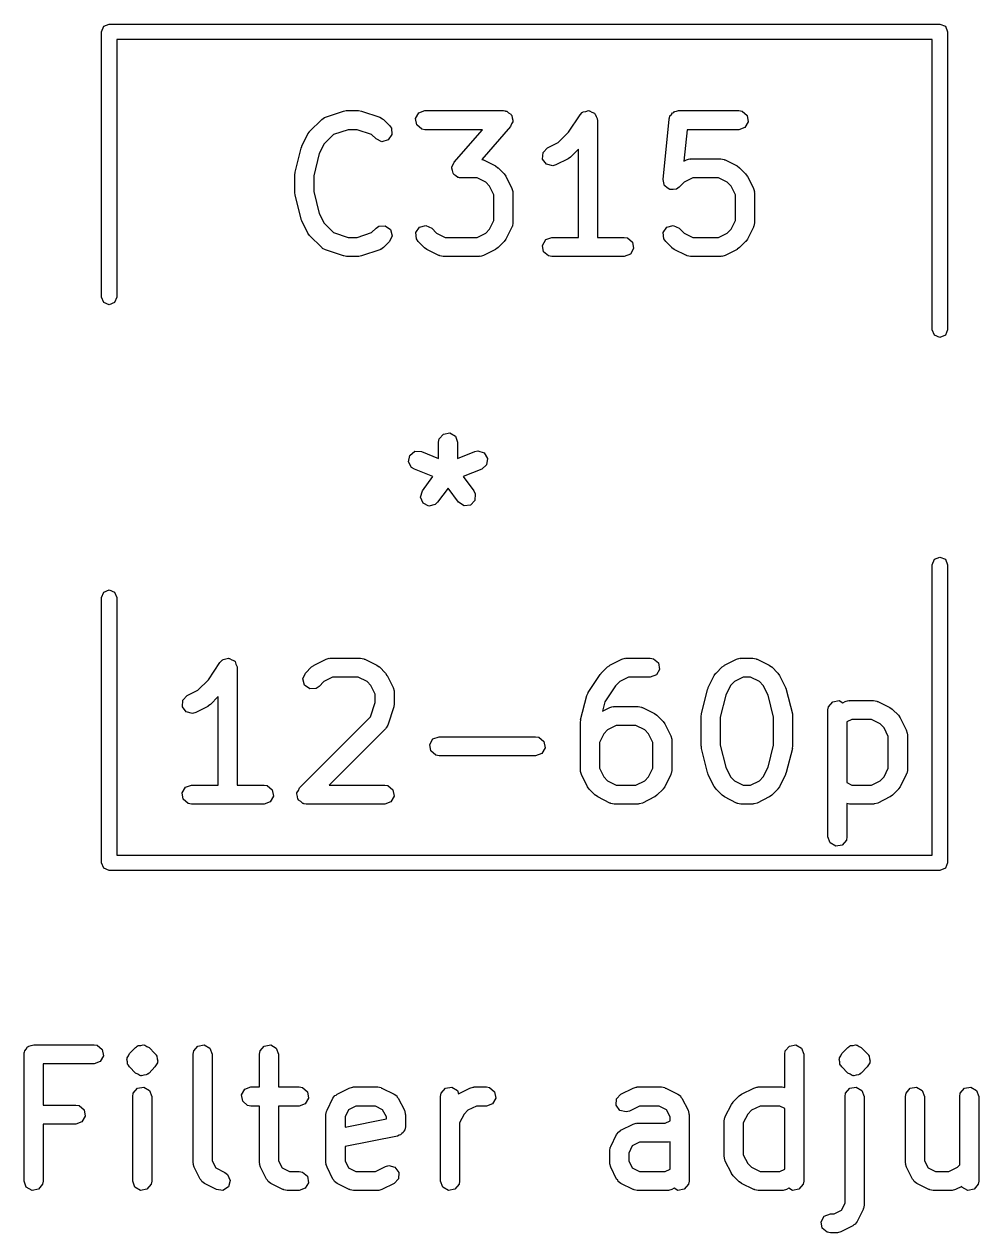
# Model space of a CAD drawing. Extents: x 96 to 185.9, y -128.5 to -80.8.
# Drawn here: x 145.51 to 153.04, y -128.52 to -118.99 of the extents above; entities that cross this region are included whole.
import ezdxf

# ---------------------------------------------------------------- set-up
doc = ezdxf.new("R2010")
doc.units = 0
doc.layers.add('BLACK', color=7, linetype='CONTINUOUS')

msp = doc.modelspace()

# ---------------------------------------------------------------- linework, layer by layer
at = {"layer": 'BLACK', "linetype": 'CONTINUOUS'}
for p, q in [((146.117, -119.05), (146.135, -119.007)), ((146.135, -119.007), (146.177, -118.99)), ((146.177, -118.99), (152.73, -118.99)), ((152.73, -118.99), (152.773, -119.007)), ((152.773, -119.007), (152.79, -119.05)), ((146.117, -121.143), (146.117, -119.05)), ((152.67, -119.11), (146.237, -119.11)), ((146.237, -119.11), (146.237, -121.143)), ((152.67, -121.4), (152.67, -119.11)), ((152.79, -119.05), (152.79, -121.4)), ((147.882, -119.723), (148.025, -119.676)), ((148.025, -119.676), (148.047, -119.672)), ((148.047, -119.672), (148.049, -119.672)), ((148.049, -119.672), (148.144, -119.672)), ((148.144, -119.672), (148.166, -119.676)), ((148.166, -119.676), (148.168, -119.676)), ((148.168, -119.676), (148.311, -119.723)), ((148.594, -119.734), (148.62, -119.689)), ((148.62, -119.689), (148.668, -119.672)), ((148.668, -119.672), (149.287, -119.672)), ((149.287, -119.672), (149.298, -119.674)), ((149.298, -119.674), (149.301, -119.673)), ((149.301, -119.673), (149.304, -119.675)), ((149.304, -119.675), (149.313, -119.676)), ((149.313, -119.676), (149.328, -119.689)), ((149.328, -119.689), (149.345, -119.7)), ((149.345, -119.7), (149.347, -119.705)), ((149.347, -119.705), (149.352, -119.709)), ((149.352, -119.709), (149.355, -119.729)), ((149.8, -119.842), (149.891, -119.705)), ((149.891, -119.705), (149.909, -119.686)), ((149.909, -119.686), (149.913, -119.685)), ((149.913, -119.685), (149.916, -119.682)), ((149.916, -119.682), (149.938, -119.678)), ((149.938, -119.678), (149.958, -119.672)), ((149.958, -119.672), (149.962, -119.674)), ((149.962, -119.674), (149.967, -119.673)), ((149.967, -119.673), (149.985, -119.684)), ((149.985, -119.684), (150.005, -119.693)), ((150.005, -119.693), (150.007, -119.696)), ((150.007, -119.696), (150.011, -119.699)), ((150.011, -119.699), (150.018, -119.719)), ((150.6, -119.714), (150.612, -119.703)), ((150.612, -119.703), (150.62, -119.689)), ((150.62, -119.689), (150.63, -119.686)), ((150.63, -119.686), (150.637, -119.678)), ((150.637, -119.678), (150.653, -119.677)), ((150.653, -119.677), (150.668, -119.672)), ((150.668, -119.672), (151.144, -119.672)), ((151.144, -119.672), (151.17, -119.676)), ((151.17, -119.676), (151.209, -119.709)), ((151.209, -119.709), (151.218, -119.76)), ((147.758, -119.837), (147.853, -119.741)), ((147.853, -119.741), (147.874, -119.726)), ((147.874, -119.726), (147.879, -119.726)), ((147.879, -119.726), (147.882, -119.723)), ((148.311, -119.723), (148.334, -119.736)), ((148.334, -119.736), (148.336, -119.739)), ((148.336, -119.739), (148.34, -119.741)), ((148.34, -119.741), (148.388, -119.789)), ((148.388, -119.789), (148.403, -119.81)), ((148.603, -119.784), (148.594, -119.734)), ((148.642, -119.817), (148.603, -119.784)), ((149.343, -119.796), (149.116, -120.056)), ((149.351, -119.777), (149.343, -119.796)), ((149.361, -119.76), (149.351, -119.777)), ((149.355, -119.729), (149.362, -119.748)), ((149.362, -119.748), (149.36, -119.754)), ((149.36, -119.754), (149.361, -119.76)), ((150.018, -119.719), (150.028, -119.739)), ((150.028, -119.739), (150.027, -119.743)), ((150.027, -119.743), (150.029, -119.747)), ((150.029, -119.747), (150.029, -120.672)), ((150.546, -120.216), (150.593, -119.739)), ((150.593, -119.739), (150.594, -119.735)), ((150.594, -119.734), (150.596, -119.731)), ((150.594, -119.735), (150.594, -119.734)), ((150.596, -119.731), (150.6, -119.714)), ((151.192, -119.804), (151.144, -119.822)), ((151.218, -119.76), (151.192, -119.804)), ((147.696, -119.951), (147.744, -119.856)), ((147.744, -119.856), (147.757, -119.838)), ((147.757, -119.838), (147.758, -119.837)), ((147.946, -119.86), (147.872, -119.934)), ((148.061, -119.822), (147.946, -119.86)), ((148.132, -119.822), (148.061, -119.822)), ((148.246, -119.86), (148.132, -119.822)), ((148.282, -119.895), (148.246, -119.86)), ((148.328, -119.917), (148.282, -119.895)), ((148.407, -119.861), (148.378, -119.903)), ((148.403, -119.81), (148.407, -119.861)), ((148.668, -119.822), (148.642, -119.817)), ((149.122, -119.822), (148.668, -119.822)), ((148.897, -120.078), (149.122, -119.822)), ((149.719, -119.923), (149.8, -119.842)), ((150.736, -119.822), (150.711, -120.07)), ((151.144, -119.822), (150.736, -119.822)), ((147.643, -120.157), (147.69, -119.967)), ((147.69, -119.967), (147.696, -119.955)), ((147.696, -119.955), (147.696, -119.951)), ((147.872, -119.934), (147.834, -120.011)), ((148.378, -119.903), (148.328, -119.917)), ((149.599, -120.003), (149.634, -119.965)), ((149.634, -119.965), (149.719, -119.923)), ((149.879, -119.975), (149.816, -120.038)), ((149.879, -120.672), (149.879, -119.975)), ((147.834, -120.011), (147.791, -120.185)), ((148.89, -120.097), (148.897, -120.078)), ((149.116, -120.056), (149.122, -120.057)), ((149.122, -120.057), (149.126, -120.06)), ((149.126, -120.06), (149.13, -120.061)), ((149.13, -120.061), (149.225, -120.108)), ((149.596, -120.054), (149.599, -120.003)), ((149.627, -120.095), (149.596, -120.054)), ((149.797, -120.052), (149.701, -120.1)), ((149.798, -120.051), (149.797, -120.052)), ((149.816, -120.038), (149.798, -120.051)), ((150.711, -120.07), (150.73, -120.061)), ((150.73, -120.061), (150.755, -120.053)), ((150.755, -120.053), (150.759, -120.054)), ((150.759, -120.054), (150.763, -120.053)), ((150.763, -120.053), (151.001, -120.053)), ((151.001, -120.053), (151.027, -120.057)), ((151.027, -120.057), (151.03, -120.06)), ((151.03, -120.06), (151.035, -120.061)), ((151.035, -120.061), (151.13, -120.108)), ((147.641, -120.175), (147.643, -120.161)), ((147.641, -120.318), (147.641, -120.175)), ((147.643, -120.161), (147.643, -120.157)), ((147.791, -120.185), (147.791, -120.309)), ((148.879, -120.126), (148.881, -120.121)), ((148.885, -120.145), (148.879, -120.126)), ((148.88, -120.115), (148.89, -120.097)), ((148.881, -120.121), (148.88, -120.115)), ((148.889, -120.165), (148.885, -120.145)), ((148.893, -120.169), (148.889, -120.165)), ((148.895, -120.175), (148.893, -120.169)), ((148.912, -120.185), (148.895, -120.175)), ((148.928, -120.198), (148.912, -120.185)), ((149.225, -120.108), (149.243, -120.122)), ((149.243, -120.122), (149.245, -120.122)), ((149.245, -120.122), (149.292, -120.17)), ((149.292, -120.17), (149.305, -120.188)), ((149.676, -120.107), (149.627, -120.095)), ((149.701, -120.1), (149.676, -120.107)), ((151.13, -120.108), (151.148, -120.122)), ((151.148, -120.122), (151.149, -120.122)), ((151.149, -120.122), (151.197, -120.17)), ((151.197, -120.17), (151.21, -120.188)), ((148.936, -120.2), (148.928, -120.198)), ((148.939, -120.201), (148.936, -120.2)), ((148.942, -120.201), (148.939, -120.201)), ((148.954, -120.203), (148.942, -120.201)), ((149.079, -120.203), (148.954, -120.203)), ((149.147, -120.237), (149.079, -120.203)), ((149.178, -120.267), (149.147, -120.237)), ((149.212, -120.336), (149.178, -120.267)), ((149.305, -120.188), (149.306, -120.189)), ((149.306, -120.189), (149.354, -120.285)), ((150.552, -120.241), (150.546, -120.216)), ((150.546, -120.216), (150.546, -120.216)), ((150.546, -120.216), (150.546, -120.216)), ((150.558, -120.265), (150.552, -120.241)), ((150.559, -120.266), (150.558, -120.265)), ((150.579, -120.28), (150.559, -120.266)), ((150.559, -120.266), (150.559, -120.266)), ((150.6, -120.295), (150.579, -120.28)), ((150.673, -120.276), (150.652, -120.291)), ((150.712, -120.237), (150.673, -120.276)), ((150.781, -120.203), (150.712, -120.237)), ((150.984, -120.203), (150.781, -120.203)), ((151.052, -120.237), (150.984, -120.203)), ((151.082, -120.267), (151.052, -120.237)), ((151.117, -120.336), (151.082, -120.267)), ((151.21, -120.188), (151.211, -120.189)), ((151.211, -120.189), (151.259, -120.285)), ((147.642, -120.321), (147.641, -120.318)), ((147.643, -120.336), (147.642, -120.321)), ((147.69, -120.527), (147.643, -120.336)), ((147.791, -120.309), (147.834, -120.483)), ((149.212, -120.539), (149.212, -120.336)), ((149.354, -120.285), (149.361, -120.31)), ((149.361, -120.31), (149.36, -120.314)), ((149.36, -120.314), (149.362, -120.318)), ((149.362, -120.318), (149.362, -120.556)), ((150.601, -120.295), (150.6, -120.295)), ((150.6, -120.295), (150.6, -120.295)), ((150.626, -120.293), (150.601, -120.295)), ((150.651, -120.291), (150.626, -120.293)), ((150.652, -120.291), (150.651, -120.291)), ((150.651, -120.291), (150.651, -120.291)), ((151.117, -120.539), (151.117, -120.336)), ((151.259, -120.285), (151.266, -120.31)), ((151.266, -120.31), (151.265, -120.314)), ((151.265, -120.314), (151.267, -120.318)), ((151.267, -120.318), (151.267, -120.556)), ((147.692, -120.53), (147.69, -120.527)), ((147.696, -120.542), (147.692, -120.53)), ((147.744, -120.637), (147.696, -120.542)), ((147.834, -120.483), (147.872, -120.559)), ((147.872, -120.559), (147.946, -120.634)), ((149.178, -120.607), (149.212, -120.539)), ((149.362, -120.556), (149.357, -120.582)), ((151.082, -120.607), (151.117, -120.539)), ((151.267, -120.556), (151.262, -120.582)), ((147.745, -120.639), (147.744, -120.637)), ((147.758, -120.657), (147.745, -120.639)), ((147.853, -120.752), (147.758, -120.657)), ((147.946, -120.634), (148.061, -120.672)), ((148.132, -120.672), (148.246, -120.634)), ((148.246, -120.634), (148.282, -120.599)), ((148.282, -120.599), (148.303, -120.584)), ((148.303, -120.584), (148.354, -120.579)), ((148.354, -120.579), (148.396, -120.609)), ((148.409, -120.658), (148.388, -120.705)), ((148.396, -120.609), (148.409, -120.658)), ((148.595, -120.632), (148.625, -120.59)), ((148.6, -120.683), (148.595, -120.632)), ((148.625, -120.59), (148.674, -120.577)), ((148.674, -120.577), (148.721, -120.599)), ((148.721, -120.599), (148.76, -120.638)), ((148.76, -120.638), (148.828, -120.672)), ((149.079, -120.672), (149.147, -120.638)), ((149.147, -120.638), (149.178, -120.607)), ((149.354, -120.59), (149.306, -120.685)), ((149.355, -120.585), (149.354, -120.59)), ((149.357, -120.582), (149.355, -120.585)), ((150.548, -120.632), (150.577, -120.59)), ((150.552, -120.683), (150.548, -120.632)), ((150.577, -120.59), (150.627, -120.577)), ((150.627, -120.577), (150.673, -120.599)), ((150.673, -120.599), (150.712, -120.638)), ((150.712, -120.638), (150.781, -120.672)), ((150.984, -120.672), (151.052, -120.638)), ((151.052, -120.638), (151.082, -120.607)), ((151.259, -120.59), (151.211, -120.685)), ((151.262, -120.582), (151.259, -120.585)), ((151.259, -120.585), (151.259, -120.59)), ((147.857, -120.754), (147.853, -120.752)), ((147.859, -120.758), (147.857, -120.754)), ((148.061, -120.672), (148.132, -120.672)), ((148.34, -120.752), (148.319, -120.767)), ((148.388, -120.705), (148.34, -120.752)), ((148.615, -120.705), (148.6, -120.683)), ((148.662, -120.752), (148.615, -120.705)), ((148.664, -120.753), (148.662, -120.752)), ((148.682, -120.766), (148.664, -120.753)), ((148.828, -120.672), (149.079, -120.672)), ((149.245, -120.752), (149.226, -120.765)), ((149.292, -120.705), (149.245, -120.752)), ((149.293, -120.703), (149.292, -120.705)), ((149.306, -120.685), (149.293, -120.703)), ((149.594, -120.734), (149.62, -120.689)), ((149.603, -120.784), (149.594, -120.734)), ((149.62, -120.689), (149.668, -120.672)), ((149.668, -120.672), (149.879, -120.672)), ((150.029, -120.672), (150.239, -120.672)), ((150.239, -120.672), (150.265, -120.676)), ((150.265, -120.676), (150.304, -120.709)), ((150.304, -120.709), (150.313, -120.76)), ((150.567, -120.705), (150.552, -120.683)), ((150.615, -120.752), (150.567, -120.705)), ((150.616, -120.753), (150.615, -120.752)), ((150.634, -120.766), (150.616, -120.753)), ((150.781, -120.672), (150.984, -120.672)), ((151.149, -120.752), (151.131, -120.765)), ((151.197, -120.705), (151.149, -120.752)), ((151.198, -120.703), (151.197, -120.705)), ((151.211, -120.685), (151.198, -120.703)), ((147.882, -120.77), (147.859, -120.758)), ((148.025, -120.818), (147.882, -120.77)), ((148.027, -120.818), (148.025, -120.818)), ((148.049, -120.822), (148.027, -120.818)), ((148.144, -120.822), (148.049, -120.822)), ((148.146, -120.821), (148.144, -120.822)), ((148.168, -120.818), (148.146, -120.821)), ((148.311, -120.77), (148.168, -120.818)), ((148.314, -120.768), (148.311, -120.77)), ((148.319, -120.767), (148.314, -120.768)), ((148.777, -120.814), (148.682, -120.766)), ((148.782, -120.814), (148.777, -120.814)), ((148.785, -120.817), (148.782, -120.814)), ((148.811, -120.822), (148.785, -120.817)), ((149.096, -120.822), (148.811, -120.822)), ((149.101, -120.82), (149.096, -120.822)), ((149.105, -120.821), (149.101, -120.82)), ((149.13, -120.814), (149.105, -120.821)), ((149.225, -120.766), (149.13, -120.814)), ((149.226, -120.765), (149.225, -120.766)), ((149.642, -120.817), (149.603, -120.784)), ((149.668, -120.822), (149.642, -120.817)), ((150.239, -120.822), (149.668, -120.822)), ((150.288, -120.804), (150.239, -120.822)), ((150.313, -120.76), (150.288, -120.804)), ((150.73, -120.814), (150.634, -120.766)), ((150.734, -120.814), (150.73, -120.814)), ((150.737, -120.817), (150.734, -120.814)), ((150.763, -120.822), (150.737, -120.817)), ((151.001, -120.822), (150.763, -120.822)), ((151.005, -120.82), (151.001, -120.822)), ((151.01, -120.821), (151.005, -120.82)), ((151.035, -120.814), (151.01, -120.821)), ((151.13, -120.766), (151.035, -120.814)), ((151.131, -120.765), (151.13, -120.766)), ((146.135, -121.185), (146.117, -121.143)), ((146.177, -121.203), (146.135, -121.185)), ((146.219, -121.185), (146.177, -121.203)), ((146.237, -121.143), (146.219, -121.185)), ((152.688, -121.442), (152.67, -121.4)), ((152.79, -121.4), (152.773, -121.442)), ((152.73, -121.46), (152.688, -121.442)), ((152.773, -121.442), (152.73, -121.46)), ((148.775, -122.287), (148.78, -122.261)), ((148.78, -122.261), (148.813, -122.222)), ((148.813, -122.222), (148.863, -122.213)), ((148.863, -122.213), (148.908, -122.239)), ((148.908, -122.239), (148.925, -122.287)), ((148.548, -122.39), (148.589, -122.358)), ((148.589, -122.358), (148.64, -122.36)), ((148.64, -122.36), (148.775, -122.414)), ((148.775, -122.414), (148.775, -122.287)), ((148.925, -122.287), (148.925, -122.414)), ((148.925, -122.414), (149.06, -122.36)), ((149.06, -122.36), (149.086, -122.355)), ((149.086, -122.355), (149.135, -122.371)), ((149.135, -122.371), (149.162, -122.414)), ((148.538, -122.44), (148.548, -122.39)), ((148.562, -122.486), (148.538, -122.44)), ((149.154, -122.465), (149.116, -122.499)), ((149.162, -122.414), (149.154, -122.465)), ((148.584, -122.499), (148.562, -122.486)), ((148.731, -122.558), (148.584, -122.499)), ((148.647, -122.67), (148.731, -122.558)), ((149.116, -122.499), (148.969, -122.558)), ((148.969, -122.558), (149.053, -122.67)), ((148.85, -122.65), (148.767, -122.76)), ((148.933, -122.76), (148.85, -122.65)), ((148.632, -122.719), (148.647, -122.67)), ((148.653, -122.767), (148.632, -122.719)), ((149.062, -122.745), (149.027, -122.782)), ((149.053, -122.67), (149.065, -122.694)), ((149.065, -122.694), (149.062, -122.745)), ((148.698, -122.79), (148.653, -122.767)), ((148.748, -122.778), (148.698, -122.79)), ((148.767, -122.76), (148.748, -122.778)), ((148.976, -122.788), (148.933, -122.76)), ((149.027, -122.782), (148.976, -122.788)), ((152.67, -123.253), (152.688, -123.21)), ((152.688, -123.21), (152.73, -123.193)), ((152.73, -123.193), (152.773, -123.21)), ((152.773, -123.21), (152.79, -123.253)), ((152.67, -125.543), (152.67, -123.253)), ((152.79, -123.253), (152.79, -125.603)), ((146.117, -123.51), (146.135, -123.468)), ((146.117, -125.603), (146.117, -123.51)), ((146.135, -123.468), (146.177, -123.45)), ((146.177, -123.45), (146.219, -123.468)), ((146.219, -123.468), (146.237, -123.51)), ((146.237, -123.51), (146.237, -125.543)), ((147.075, -124), (147.096, -123.996)), ((147.096, -123.996), (147.117, -123.99)), ((147.117, -123.99), (147.121, -123.992)), ((147.121, -123.992), (147.125, -123.991)), ((147.125, -123.991), (147.144, -124.002)), ((147.793, -124.045), (147.888, -123.998)), ((147.888, -123.998), (147.913, -123.99)), ((147.913, -123.99), (147.917, -123.991)), ((147.917, -123.991), (147.922, -123.99)), ((147.922, -123.99), (148.16, -123.99)), ((148.16, -123.99), (148.185, -123.994)), ((148.185, -123.994), (148.189, -123.997)), ((148.189, -123.997), (148.193, -123.998)), ((148.193, -123.998), (148.288, -124.045)), ((150.126, -124.045), (150.221, -123.998)), ((150.221, -123.998), (150.246, -123.99)), ((150.246, -123.99), (150.251, -123.991)), ((150.251, -123.991), (150.255, -123.99)), ((150.255, -123.99), (150.445, -123.99)), ((150.445, -123.99), (150.471, -123.994)), ((150.471, -123.994), (150.51, -124.027)), ((151.031, -124.045), (151.126, -123.998)), ((151.126, -123.998), (151.151, -123.99)), ((151.151, -123.99), (151.156, -123.991)), ((151.156, -123.991), (151.16, -123.99)), ((151.16, -123.99), (151.255, -123.99)), ((151.255, -123.99), (151.281, -123.994)), ((151.281, -123.994), (151.284, -123.997)), ((151.284, -123.997), (151.288, -123.998)), ((151.288, -123.998), (151.384, -124.045)), ((146.959, -124.16), (147.05, -124.023)), ((147.05, -124.023), (147.068, -124.004)), ((147.068, -124.004), (147.072, -124.003)), ((147.072, -124.003), (147.075, -124)), ((147.144, -124.002), (147.164, -124.011)), ((147.164, -124.011), (147.166, -124.014)), ((147.166, -124.014), (147.17, -124.017)), ((147.17, -124.017), (147.177, -124.037)), ((147.177, -124.037), (147.187, -124.057)), ((147.187, -124.057), (147.186, -124.061)), ((147.186, -124.061), (147.187, -124.065)), ((147.187, -124.065), (147.187, -124.99)), ((147.726, -124.107), (147.773, -124.059)), ((147.773, -124.059), (147.792, -124.047)), ((147.792, -124.047), (147.793, -124.045)), ((148.288, -124.045), (148.307, -124.059)), ((148.307, -124.059), (148.308, -124.059)), ((148.308, -124.059), (148.356, -124.107)), ((150.059, -124.107), (150.107, -124.059)), ((150.107, -124.059), (150.125, -124.047)), ((150.125, -124.047), (150.126, -124.045)), ((150.519, -124.078), (150.494, -124.122)), ((150.51, -124.027), (150.519, -124.078)), ((150.964, -124.107), (151.011, -124.059)), ((151.011, -124.059), (151.03, -124.047)), ((151.03, -124.047), (151.031, -124.045)), ((151.384, -124.045), (151.402, -124.059)), ((151.402, -124.059), (151.403, -124.059)), ((151.403, -124.059), (151.451, -124.107)), ((146.877, -124.241), (146.959, -124.16)), ((147.704, -124.153), (147.726, -124.107)), ((147.717, -124.203), (147.704, -124.153)), ((147.871, -124.174), (147.832, -124.213)), ((147.939, -124.14), (147.871, -124.174)), ((148.142, -124.14), (147.939, -124.14)), ((148.211, -124.174), (148.142, -124.14)), ((148.241, -124.204), (148.211, -124.174)), ((148.356, -124.107), (148.368, -124.125)), ((148.368, -124.125), (148.37, -124.126)), ((148.37, -124.126), (148.417, -124.222)), ((149.954, -124.261), (150.05, -124.118)), ((150.05, -124.118), (150.058, -124.11)), ((150.058, -124.11), (150.059, -124.107)), ((150.204, -124.174), (150.17, -124.208)), ((150.273, -124.14), (150.204, -124.174)), ((150.445, -124.14), (150.273, -124.14)), ((150.494, -124.122), (150.445, -124.14)), ((150.902, -124.222), (150.95, -124.126)), ((150.95, -124.126), (150.963, -124.108)), ((150.963, -124.108), (150.964, -124.107)), ((151.109, -124.174), (151.078, -124.204)), ((151.177, -124.14), (151.109, -124.174)), ((151.237, -124.14), (151.177, -124.14)), ((151.306, -124.174), (151.237, -124.14)), ((151.336, -124.204), (151.306, -124.174)), ((151.451, -124.107), (151.464, -124.125)), ((151.464, -124.125), (151.465, -124.126)), ((151.465, -124.126), (151.513, -124.222)), ((146.758, -124.321), (146.793, -124.283)), ((146.793, -124.283), (146.877, -124.241)), ((147.759, -124.232), (147.717, -124.203)), ((147.81, -124.228), (147.759, -124.232)), ((147.832, -124.213), (147.81, -124.228)), ((148.275, -124.273), (148.241, -124.204)), ((148.275, -124.338), (148.275, -124.273)), ((148.417, -124.222), (148.425, -124.247)), ((148.425, -124.247), (148.424, -124.251)), ((148.424, -124.251), (148.425, -124.255)), ((148.425, -124.255), (148.425, -124.35)), ((149.944, -124.285), (149.954, -124.262)), ((149.954, -124.262), (149.954, -124.261)), ((150.17, -124.208), (150.086, -124.334)), ((150.849, -124.428), (150.896, -124.237)), ((150.896, -124.237), (150.902, -124.225)), ((150.902, -124.225), (150.902, -124.222)), ((151.04, -124.281), (150.997, -124.455)), ((151.078, -124.204), (151.04, -124.281)), ((151.375, -124.281), (151.336, -124.204)), ((151.418, -124.455), (151.375, -124.281)), ((151.513, -124.222), (151.516, -124.234)), ((151.516, -124.234), (151.518, -124.237)), ((151.518, -124.237), (151.566, -124.428)), ((146.754, -124.372), (146.758, -124.321)), ((146.785, -124.413), (146.754, -124.372)), ((146.955, -124.37), (146.86, -124.418)), ((146.956, -124.369), (146.955, -124.37)), ((146.975, -124.356), (146.956, -124.369)), ((147.037, -124.293), (146.975, -124.356)), ((147.037, -124.99), (147.037, -124.293)), ((148.237, -124.453), (148.275, -124.338)), ((148.421, -124.374), (148.374, -124.517)), ((148.425, -124.35), (148.421, -124.373)), ((148.421, -124.373), (148.421, -124.374)), ((149.896, -124.475), (149.944, -124.285)), ((150.086, -124.334), (150.068, -124.408)), ((150.068, -124.408), (150.126, -124.379)), ((150.126, -124.379), (150.151, -124.371)), ((150.151, -124.371), (150.156, -124.372)), ((150.156, -124.372), (150.16, -124.371)), ((150.16, -124.371), (150.35, -124.371)), ((150.35, -124.371), (150.376, -124.375)), ((150.376, -124.375), (150.379, -124.378)), ((150.379, -124.378), (150.384, -124.379)), ((150.384, -124.379), (150.479, -124.426)), ((151.847, -124.398), (151.851, -124.372)), ((151.851, -124.372), (151.884, -124.333)), ((151.884, -124.333), (151.935, -124.324)), ((151.935, -124.324), (151.964, -124.341)), ((151.964, -124.341), (151.983, -124.331)), ((151.983, -124.331), (152.008, -124.324)), ((152.008, -124.324), (152.013, -124.325)), ((152.013, -124.325), (152.017, -124.323)), ((152.017, -124.323), (152.207, -124.323)), ((152.207, -124.323), (152.233, -124.328)), ((152.233, -124.328), (152.236, -124.331)), ((152.236, -124.331), (152.241, -124.331)), ((152.241, -124.331), (152.336, -124.379)), ((152.336, -124.379), (152.354, -124.392)), ((146.835, -124.425), (146.785, -124.413)), ((146.86, -124.418), (146.835, -124.425)), ((147.678, -125.012), (148.237, -124.453)), ((150.479, -124.426), (150.497, -124.44)), ((150.497, -124.44), (150.498, -124.44)), ((150.498, -124.44), (150.546, -124.488)), ((150.847, -124.446), (150.849, -124.431)), ((150.847, -124.684), (150.847, -124.446)), ((150.849, -124.431), (150.849, -124.428)), ((150.997, -124.455), (150.997, -124.675)), ((151.418, -124.675), (151.418, -124.455)), ((151.566, -124.428), (151.567, -124.442)), ((151.567, -124.442), (151.568, -124.446)), ((151.568, -124.446), (151.568, -124.684)), ((151.847, -125.398), (151.847, -124.398)), ((152.035, -124.473), (151.997, -124.492)), ((152.19, -124.473), (152.035, -124.473)), ((152.258, -124.507), (152.19, -124.473)), ((152.354, -124.392), (152.356, -124.393)), ((152.356, -124.393), (152.403, -124.44)), ((152.403, -124.44), (152.416, -124.459)), ((152.416, -124.459), (152.417, -124.46)), ((152.417, -124.46), (152.465, -124.555)), ((148.356, -124.546), (147.912, -124.99)), ((148.358, -124.542), (148.356, -124.546)), ((148.361, -124.54), (148.358, -124.542)), ((148.374, -124.517), (148.361, -124.54)), ((149.894, -124.493), (149.897, -124.479)), ((149.894, -124.874), (149.894, -124.493)), ((149.897, -124.479), (149.896, -124.475)), ((150.109, -124.555), (150.078, -124.585)), ((150.177, -124.521), (150.109, -124.555)), ((150.332, -124.521), (150.177, -124.521)), ((150.401, -124.555), (150.332, -124.521)), ((150.431, -124.585), (150.401, -124.555)), ((150.546, -124.488), (150.559, -124.506)), ((150.559, -124.506), (150.56, -124.507)), ((150.56, -124.507), (150.608, -124.603)), ((151.997, -124.492), (151.997, -124.971)), ((152.289, -124.538), (152.258, -124.507)), ((152.323, -124.606), (152.289, -124.538)), ((152.465, -124.555), (152.472, -124.58)), ((148.705, -124.671), (148.731, -124.626)), ((148.731, -124.626), (148.779, -124.609)), ((148.779, -124.609), (149.541, -124.609)), ((149.541, -124.609), (149.566, -124.613)), ((149.566, -124.613), (149.606, -124.646)), ((149.606, -124.646), (149.615, -124.697)), ((150.078, -124.585), (150.044, -124.654)), ((150.044, -124.654), (150.044, -124.857)), ((150.466, -124.654), (150.431, -124.585)), ((150.466, -124.857), (150.466, -124.654)), ((150.608, -124.603), (150.615, -124.628)), ((150.615, -124.628), (150.614, -124.632)), ((150.614, -124.632), (150.616, -124.636)), ((150.616, -124.636), (150.616, -124.874)), ((152.323, -124.857), (152.323, -124.606)), ((152.472, -124.58), (152.471, -124.584)), ((152.471, -124.584), (152.473, -124.589)), ((152.473, -124.589), (152.473, -124.874)), ((148.714, -124.721), (148.705, -124.671)), ((148.753, -124.754), (148.714, -124.721)), ((148.779, -124.759), (148.753, -124.754)), ((149.541, -124.759), (148.779, -124.759)), ((149.589, -124.741), (149.541, -124.759)), ((149.615, -124.697), (149.589, -124.741)), ((150.848, -124.687), (150.847, -124.684)), ((150.849, -124.702), (150.848, -124.687)), ((150.896, -124.892), (150.849, -124.702)), ((150.997, -124.675), (151.04, -124.848)), ((151.375, -124.848), (151.418, -124.675)), ((151.566, -124.702), (151.518, -124.892)), ((151.568, -124.684), (151.565, -124.699)), ((151.565, -124.699), (151.566, -124.702)), ((151.04, -124.848), (151.078, -124.925)), ((151.336, -124.925), (151.375, -124.848)), ((149.896, -124.879), (149.894, -124.874)), ((149.895, -124.883), (149.896, -124.879)), ((149.902, -124.908), (149.895, -124.883)), ((149.95, -125.003), (149.902, -124.908)), ((150.044, -124.857), (150.078, -124.925)), ((150.078, -124.925), (150.109, -124.956)), ((150.401, -124.956), (150.431, -124.925)), ((150.431, -124.925), (150.466, -124.857)), ((150.608, -124.908), (150.56, -125.003)), ((150.611, -124.9), (150.608, -124.903)), ((150.608, -124.903), (150.608, -124.908)), ((150.616, -124.874), (150.611, -124.9)), ((150.898, -124.895), (150.896, -124.892)), ((150.902, -124.908), (150.898, -124.895)), ((150.95, -125.003), (150.902, -124.908)), ((151.078, -124.925), (151.109, -124.956)), ((151.306, -124.956), (151.336, -124.925)), ((151.513, -124.908), (151.465, -125.003)), ((151.518, -124.892), (151.513, -124.904)), ((151.513, -124.904), (151.513, -124.908)), ((152.258, -124.956), (152.289, -124.925)), ((152.289, -124.925), (152.323, -124.857)), ((152.465, -124.908), (152.417, -125.003)), ((152.468, -124.9), (152.465, -124.903)), ((152.465, -124.903), (152.465, -124.908)), ((152.473, -124.874), (152.468, -124.9)), ((146.753, -125.052), (146.778, -125.007)), ((146.778, -125.007), (146.826, -124.99)), ((146.826, -124.99), (147.037, -124.99)), ((147.187, -124.99), (147.398, -124.99)), ((147.398, -124.99), (147.423, -124.994)), ((147.423, -124.994), (147.463, -125.027)), ((147.463, -125.027), (147.472, -125.078)), ((147.657, -125.052), (147.669, -125.032)), ((147.669, -125.032), (147.678, -125.012)), ((147.912, -124.99), (148.35, -124.99)), ((148.35, -124.99), (148.376, -124.994)), ((148.376, -124.994), (148.415, -125.027)), ((148.415, -125.027), (148.424, -125.078)), ((149.951, -125.004), (149.95, -125.003)), ((149.964, -125.023), (149.951, -125.004)), ((150.011, -125.07), (149.964, -125.023)), ((150.109, -124.956), (150.177, -124.99)), ((150.177, -124.99), (150.332, -124.99)), ((150.332, -124.99), (150.401, -124.956)), ((150.546, -125.023), (150.498, -125.07)), ((150.547, -125.021), (150.546, -125.023)), ((150.56, -125.003), (150.547, -125.021)), ((150.951, -125.004), (150.95, -125.003)), ((150.964, -125.023), (150.951, -125.004)), ((151.011, -125.07), (150.964, -125.023)), ((151.109, -124.956), (151.177, -124.99)), ((151.177, -124.99), (151.237, -124.99)), ((151.237, -124.99), (151.306, -124.956)), ((151.451, -125.023), (151.403, -125.07)), ((151.452, -125.021), (151.451, -125.023)), ((151.465, -125.003), (151.452, -125.021)), ((151.997, -124.971), (152.035, -124.99)), ((152.035, -124.99), (152.19, -124.99)), ((152.19, -124.99), (152.258, -124.956)), ((152.403, -125.023), (152.356, -125.07)), ((152.404, -125.021), (152.403, -125.023)), ((152.417, -125.003), (152.404, -125.021)), ((146.761, -125.102), (146.753, -125.052)), ((146.801, -125.135), (146.761, -125.102)), ((146.826, -125.14), (146.801, -125.135)), ((147.398, -125.14), (146.826, -125.14)), ((147.446, -125.122), (147.398, -125.14)), ((147.472, -125.078), (147.446, -125.122)), ((147.656, -125.058), (147.658, -125.055)), ((147.662, -125.08), (147.656, -125.058)), ((147.658, -125.055), (147.657, -125.052)), ((147.666, -125.102), (147.662, -125.08)), ((147.669, -125.104), (147.666, -125.102)), ((147.67, -125.108), (147.669, -125.104)), ((147.688, -125.121), (147.67, -125.108)), ((147.705, -125.135), (147.688, -125.121)), ((147.71, -125.136), (147.705, -125.135)), ((147.712, -125.137), (147.71, -125.136)), ((147.715, -125.137), (147.712, -125.137)), ((147.731, -125.14), (147.715, -125.137)), ((148.35, -125.14), (147.731, -125.14)), ((148.398, -125.122), (148.35, -125.14)), ((148.424, -125.078), (148.398, -125.122)), ((150.013, -125.071), (150.011, -125.07)), ((150.031, -125.084), (150.013, -125.071)), ((150.126, -125.132), (150.031, -125.084)), ((150.131, -125.132), (150.126, -125.132)), ((150.134, -125.135), (150.131, -125.132)), ((150.16, -125.14), (150.134, -125.135)), ((150.35, -125.14), (150.16, -125.14)), ((150.354, -125.138), (150.35, -125.14)), ((150.359, -125.139), (150.354, -125.138)), ((150.384, -125.132), (150.359, -125.139)), ((150.479, -125.084), (150.384, -125.132)), ((150.48, -125.083), (150.479, -125.084)), ((150.498, -125.07), (150.48, -125.083)), ((151.013, -125.071), (151.011, -125.07)), ((151.031, -125.084), (151.013, -125.071)), ((151.126, -125.132), (151.031, -125.084)), ((151.131, -125.132), (151.126, -125.132)), ((151.134, -125.135), (151.131, -125.132)), ((151.16, -125.14), (151.134, -125.135)), ((151.255, -125.14), (151.16, -125.14)), ((151.259, -125.138), (151.255, -125.14)), ((151.264, -125.139), (151.259, -125.138)), ((151.288, -125.132), (151.264, -125.139)), ((151.384, -125.084), (151.288, -125.132)), ((151.385, -125.083), (151.384, -125.084)), ((151.403, -125.07), (151.385, -125.083)), ((152.017, -125.14), (151.997, -125.136)), ((151.997, -125.136), (151.997, -125.398)), ((152.207, -125.14), (152.017, -125.14)), ((152.212, -125.138), (152.207, -125.14)), ((152.216, -125.139), (152.212, -125.138)), ((152.241, -125.132), (152.216, -125.139)), ((152.336, -125.084), (152.241, -125.132)), ((152.337, -125.083), (152.336, -125.084)), ((152.356, -125.07), (152.337, -125.083)), ((151.864, -125.446), (151.847, -125.398)), ((151.992, -125.424), (151.959, -125.463)), ((151.997, -125.398), (151.992, -125.424)), ((151.909, -125.472), (151.864, -125.446)), ((151.959, -125.463), (151.909, -125.472)), ((146.135, -125.645), (146.117, -125.603)), ((146.237, -125.543), (152.67, -125.543)), ((152.79, -125.603), (152.773, -125.645)), ((146.177, -125.663), (146.135, -125.645)), ((152.73, -125.663), (146.177, -125.663)), ((152.773, -125.645), (152.73, -125.663)), ((145.539, -127.053), (145.543, -127.048)), ((145.543, -127.048), (145.562, -127.044)), ((145.562, -127.044), (145.581, -127.038)), ((145.581, -127.038), (146.057, -127.038)), ((146.057, -127.038), (146.082, -127.042)), ((146.082, -127.042), (146.122, -127.075)), ((146.398, -127.05), (146.4, -127.048)), ((146.4, -127.048), (146.402, -127.047)), ((146.402, -127.047), (146.406, -127.045)), ((146.406, -127.045), (146.426, -127.043)), ((146.426, -127.043), (146.444, -127.038)), ((146.444, -127.038), (146.447, -127.04)), ((146.447, -127.04), (146.451, -127.039)), ((146.451, -127.039), (146.454, -127.041)), ((146.454, -127.041), (146.457, -127.04)), ((146.457, -127.04), (146.473, -127.052)), ((146.844, -127.087), (146.876, -127.048)), ((146.876, -127.048), (146.927, -127.039)), ((146.927, -127.039), (146.971, -127.065)), ((147.367, -127.087), (147.4, -127.048)), ((147.4, -127.048), (147.451, -127.039)), ((147.451, -127.039), (147.495, -127.065)), ((151.51, -127.087), (151.543, -127.048)), ((151.543, -127.048), (151.594, -127.039)), ((151.594, -127.039), (151.638, -127.065)), ((152.017, -127.05), (152.019, -127.048)), ((152.019, -127.048), (152.021, -127.047)), ((152.021, -127.047), (152.025, -127.045)), ((152.025, -127.045), (152.045, -127.043)), ((152.045, -127.043), (152.063, -127.038)), ((152.063, -127.038), (152.066, -127.04)), ((152.066, -127.04), (152.07, -127.039)), ((152.07, -127.039), (152.073, -127.041)), ((152.073, -127.041), (152.076, -127.04)), ((152.076, -127.04), (152.092, -127.052)), ((145.506, -127.113), (145.507, -127.103)), ((145.506, -128.113), (145.506, -127.113)), ((145.507, -127.1), (145.508, -127.097)), ((145.507, -127.103), (145.507, -127.1)), ((145.508, -127.097), (145.51, -127.087)), ((145.51, -127.087), (145.523, -127.072)), ((145.523, -127.072), (145.532, -127.055)), ((145.532, -127.055), (145.539, -127.053)), ((146.131, -127.126), (146.105, -127.17)), ((146.122, -127.075), (146.131, -127.126)), ((146.318, -127.141), (146.329, -127.125)), ((146.318, -127.148), (146.318, -127.141)), ((146.329, -127.125), (146.337, -127.107)), ((146.337, -127.107), (146.385, -127.06)), ((146.385, -127.06), (146.393, -127.054)), ((146.393, -127.054), (146.395, -127.051)), ((146.395, -127.051), (146.398, -127.05)), ((146.398, -127.05), (146.398, -127.05)), ((146.473, -127.052), (146.491, -127.06)), ((146.491, -127.06), (146.538, -127.107)), ((146.538, -127.107), (146.544, -127.115)), ((146.544, -127.115), (146.547, -127.117)), ((146.547, -127.117), (146.548, -127.121)), ((146.548, -127.121), (146.553, -127.129)), ((146.553, -127.129), (146.555, -127.148)), ((146.839, -127.113), (146.844, -127.087)), ((146.839, -127.97), (146.839, -127.113)), ((146.971, -127.065), (146.989, -127.113)), ((146.989, -127.113), (146.989, -127.952)), ((147.363, -127.113), (147.367, -127.087)), ((147.363, -127.371), (147.363, -127.113)), ((147.495, -127.065), (147.513, -127.113)), ((147.513, -127.113), (147.513, -127.371)), ((151.506, -127.113), (151.51, -127.087)), ((151.506, -127.375), (151.506, -127.113)), ((151.638, -127.065), (151.656, -127.113)), ((151.656, -127.113), (151.656, -128.113)), ((151.937, -127.141), (151.948, -127.125)), ((151.937, -127.148), (151.937, -127.141)), ((151.948, -127.125), (151.956, -127.107)), ((151.956, -127.107), (152.004, -127.06)), ((152.004, -127.06), (152.012, -127.054)), ((152.012, -127.054), (152.014, -127.051)), ((152.014, -127.051), (152.017, -127.05)), ((152.017, -127.05), (152.017, -127.05)), ((152.092, -127.052), (152.11, -127.06)), ((152.11, -127.06), (152.157, -127.107)), ((152.157, -127.107), (152.163, -127.115)), ((152.163, -127.115), (152.166, -127.117)), ((152.166, -127.117), (152.167, -127.121)), ((152.167, -127.121), (152.172, -127.129)), ((152.172, -127.129), (152.174, -127.148)), ((146.057, -127.188), (145.656, -127.188)), ((145.656, -127.188), (145.656, -127.514)), ((146.105, -127.17), (146.057, -127.188)), ((146.315, -127.154), (146.318, -127.148)), ((146.32, -127.173), (146.315, -127.154)), ((146.322, -127.192), (146.32, -127.173)), ((146.328, -127.2), (146.322, -127.192)), ((146.329, -127.203), (146.328, -127.2)), ((146.331, -127.205), (146.329, -127.203)), ((146.337, -127.213), (146.331, -127.205)), ((146.385, -127.261), (146.337, -127.213)), ((146.538, -127.213), (146.491, -127.261)), ((146.547, -127.196), (146.538, -127.213)), ((146.558, -127.18), (146.547, -127.196)), ((146.555, -127.148), (146.56, -127.167)), ((146.56, -127.167), (146.557, -127.173)), ((146.557, -127.173), (146.558, -127.18)), ((151.935, -127.154), (151.937, -127.148)), ((151.94, -127.173), (151.935, -127.154)), ((151.941, -127.192), (151.94, -127.173)), ((151.947, -127.2), (151.941, -127.192)), ((151.948, -127.203), (151.947, -127.2)), ((151.951, -127.205), (151.948, -127.203)), ((151.956, -127.213), (151.951, -127.205)), ((152.004, -127.261), (151.956, -127.213)), ((152.157, -127.213), (152.11, -127.261)), ((152.166, -127.196), (152.157, -127.213)), ((152.177, -127.18), (152.166, -127.196)), ((152.174, -127.148), (152.179, -127.167)), ((152.179, -127.167), (152.176, -127.173)), ((152.176, -127.173), (152.177, -127.18)), ((146.402, -127.269), (146.385, -127.261)), ((146.418, -127.28), (146.402, -127.269)), ((146.422, -127.28), (146.418, -127.28)), ((146.425, -127.282), (146.422, -127.28)), ((146.428, -127.281), (146.425, -127.282)), ((146.431, -127.283), (146.428, -127.281)), ((146.45, -127.278), (146.431, -127.283)), ((146.469, -127.276), (146.45, -127.278)), ((146.473, -127.273), (146.469, -127.276)), ((146.475, -127.273), (146.473, -127.273)), ((146.477, -127.27), (146.475, -127.273)), ((146.478, -127.27), (146.477, -127.27)), ((146.481, -127.269), (146.478, -127.27)), ((146.483, -127.267), (146.481, -127.269)), ((146.491, -127.261), (146.483, -127.267)), ((152.021, -127.269), (152.004, -127.261)), ((152.037, -127.28), (152.021, -127.269)), ((152.041, -127.28), (152.037, -127.28)), ((152.044, -127.282), (152.041, -127.28)), ((152.047, -127.281), (152.044, -127.282)), ((152.05, -127.283), (152.047, -127.281)), ((152.069, -127.278), (152.05, -127.283)), ((152.089, -127.276), (152.069, -127.278)), ((152.092, -127.273), (152.089, -127.276)), ((152.094, -127.273), (152.092, -127.273)), ((152.096, -127.27), (152.094, -127.273)), ((152.097, -127.27), (152.096, -127.27)), ((152.1, -127.269), (152.097, -127.27)), ((152.102, -127.267), (152.1, -127.269)), ((152.11, -127.261), (152.102, -127.267)), ((146.363, -127.446), (146.367, -127.42)), ((146.367, -127.42), (146.4, -127.381)), ((146.4, -127.381), (146.451, -127.372)), ((146.451, -127.372), (146.495, -127.398)), ((146.495, -127.398), (146.513, -127.446)), ((147.221, -127.433), (147.247, -127.389)), ((147.247, -127.389), (147.295, -127.371)), ((147.295, -127.371), (147.363, -127.371)), ((147.513, -127.371), (147.676, -127.371)), ((147.676, -127.371), (147.702, -127.376)), ((147.702, -127.376), (147.741, -127.409)), ((147.741, -127.409), (147.75, -127.459)), ((147.968, -127.435), (147.976, -127.427)), ((147.976, -127.427), (148.071, -127.379)), ((148.071, -127.379), (148.096, -127.372)), ((148.096, -127.372), (148.1, -127.373)), ((148.1, -127.373), (148.104, -127.371)), ((148.104, -127.371), (148.295, -127.371)), ((148.295, -127.371), (148.321, -127.376)), ((148.321, -127.376), (148.324, -127.379)), ((148.324, -127.379), (148.328, -127.379)), ((148.328, -127.379), (148.424, -127.427)), ((148.424, -127.427), (148.445, -127.442)), ((148.791, -127.446), (148.796, -127.42)), ((148.796, -127.42), (148.829, -127.381)), ((148.829, -127.381), (148.879, -127.372)), ((148.879, -127.372), (148.924, -127.398)), ((148.924, -127.398), (148.933, -127.424)), ((148.933, -127.424), (149.023, -127.379)), ((149.023, -127.379), (149.048, -127.372)), ((149.048, -127.372), (149.053, -127.373)), ((149.053, -127.373), (149.057, -127.371)), ((149.057, -127.371), (149.152, -127.371)), ((149.152, -127.371), (149.178, -127.376)), ((149.178, -127.376), (149.217, -127.409)), ((149.217, -127.409), (149.226, -127.459)), ((150.179, -127.464), (150.214, -127.427)), ((150.214, -127.427), (150.309, -127.379)), ((150.309, -127.379), (150.334, -127.372)), ((150.334, -127.372), (150.338, -127.373)), ((150.338, -127.373), (150.343, -127.371)), ((150.343, -127.371), (150.533, -127.371)), ((150.533, -127.371), (150.559, -127.376)), ((150.559, -127.376), (150.562, -127.379)), ((150.562, -127.379), (150.567, -127.379)), ((150.567, -127.379), (150.662, -127.427)), ((150.662, -127.427), (150.683, -127.442)), ((151.147, -127.441), (151.165, -127.428)), ((151.165, -127.428), (151.166, -127.427)), ((151.166, -127.427), (151.261, -127.379)), ((151.261, -127.379), (151.286, -127.372)), ((151.286, -127.372), (151.291, -127.373)), ((151.291, -127.373), (151.295, -127.371)), ((151.295, -127.371), (151.485, -127.371)), ((151.485, -127.371), (151.506, -127.375)), ((151.982, -127.446), (151.986, -127.42)), ((151.986, -127.42), (152.019, -127.381)), ((152.019, -127.381), (152.07, -127.372)), ((152.07, -127.372), (152.114, -127.398)), ((152.114, -127.398), (152.132, -127.446)), ((152.458, -127.446), (152.463, -127.42)), ((152.463, -127.42), (152.496, -127.381)), ((152.496, -127.381), (152.546, -127.372)), ((152.546, -127.372), (152.59, -127.398)), ((152.59, -127.398), (152.608, -127.446)), ((152.887, -127.446), (152.891, -127.42)), ((152.891, -127.42), (152.924, -127.381)), ((152.924, -127.381), (152.975, -127.372)), ((152.975, -127.372), (153.019, -127.398)), ((153.019, -127.398), (153.037, -127.446)), ((145.656, -127.514), (145.914, -127.514)), ((145.914, -127.514), (145.94, -127.518)), ((145.94, -127.518), (145.979, -127.551)), ((146.363, -128.113), (146.363, -127.446)), ((146.513, -127.446), (146.513, -128.113)), ((147.23, -127.484), (147.221, -127.433)), ((147.269, -127.517), (147.23, -127.484)), ((147.295, -127.521), (147.269, -127.517)), ((147.363, -127.521), (147.295, -127.521)), ((147.363, -127.97), (147.363, -127.521)), ((147.676, -127.521), (147.513, -127.521)), ((147.513, -127.521), (147.513, -127.952)), ((147.724, -127.504), (147.676, -127.521)), ((147.75, -127.459), (147.724, -127.504)), ((147.895, -127.555), (147.942, -127.46)), ((147.942, -127.46), (147.958, -127.439)), ((147.958, -127.439), (147.968, -127.435)), ((148.122, -127.521), (148.065, -127.55)), ((148.277, -127.521), (148.122, -127.521)), ((148.334, -127.55), (148.277, -127.521)), ((148.445, -127.442), (148.449, -127.452)), ((148.449, -127.452), (148.457, -127.46)), ((148.457, -127.46), (148.505, -127.555)), ((148.791, -128.113), (148.791, -127.446)), ((149.075, -127.521), (149.006, -127.555)), ((149.152, -127.521), (149.075, -127.521)), ((149.2, -127.504), (149.152, -127.521)), ((149.226, -127.459), (149.2, -127.504)), ((150.175, -127.515), (150.179, -127.464)), ((150.206, -127.556), (150.175, -127.515)), ((150.36, -127.521), (150.281, -127.561)), ((150.515, -127.521), (150.36, -127.521)), ((150.572, -127.55), (150.515, -127.521)), ((150.683, -127.442), (150.687, -127.452)), ((150.687, -127.452), (150.695, -127.46)), ((150.695, -127.46), (150.743, -127.555)), ((151.037, -127.603), (151.085, -127.508)), ((151.085, -127.508), (151.098, -127.49)), ((151.098, -127.49), (151.099, -127.488)), ((151.099, -127.488), (151.147, -127.441)), ((151.313, -127.521), (151.244, -127.555)), ((151.468, -127.521), (151.313, -127.521)), ((151.506, -127.54), (151.468, -127.521)), ((151.982, -128.286), (151.982, -127.446)), ((152.132, -127.446), (152.132, -128.303)), ((152.458, -127.97), (152.458, -127.446)), ((152.608, -127.446), (152.608, -127.952)), ((152.887, -127.986), (152.887, -127.446)), ((153.037, -127.446), (153.037, -128.113)), ((145.988, -127.602), (145.962, -127.646)), ((145.979, -127.551), (145.988, -127.602)), ((147.887, -127.589), (147.891, -127.563)), ((147.887, -127.97), (147.887, -127.589)), ((147.891, -127.563), (147.894, -127.56)), ((147.894, -127.56), (147.895, -127.555)), ((148.065, -127.55), (148.037, -127.607)), ((148.037, -127.607), (148.037, -127.688)), ((148.363, -127.607), (148.334, -127.55)), ((148.363, -127.623), (148.363, -127.607)), ((148.505, -127.555), (148.512, -127.58)), ((148.512, -127.58), (148.511, -127.585)), ((148.511, -127.585), (148.513, -127.589)), ((148.513, -127.589), (148.513, -127.684)), ((148.976, -127.586), (148.941, -127.654)), ((149.006, -127.555), (148.976, -127.586)), ((150.256, -127.568), (150.206, -127.556)), ((150.281, -127.561), (150.256, -127.568)), ((150.601, -127.607), (150.572, -127.55)), ((150.601, -127.638), (150.601, -127.607)), ((150.743, -127.555), (150.75, -127.58)), ((150.75, -127.58), (150.749, -127.585)), ((150.749, -127.585), (150.751, -127.589)), ((150.751, -127.589), (150.751, -128.113)), ((151.029, -127.637), (151.034, -127.611)), ((151.034, -127.611), (151.037, -127.608)), ((151.037, -127.608), (151.037, -127.603)), ((151.214, -127.586), (151.179, -127.654)), ((151.244, -127.555), (151.214, -127.586)), ((151.506, -128.019), (151.506, -127.54)), ((145.914, -127.664), (145.656, -127.664)), ((145.656, -127.664), (145.656, -128.113)), ((145.962, -127.646), (145.914, -127.664)), ((148.037, -127.688), (148.363, -127.623)), ((148.508, -127.71), (148.5, -127.719)), ((148.513, -127.684), (148.508, -127.71)), ((148.941, -127.654), (148.941, -128.113)), ((150.206, -127.721), (150.214, -127.712)), ((150.214, -127.712), (150.309, -127.665)), ((150.309, -127.665), (150.334, -127.657)), ((150.334, -127.657), (150.338, -127.658)), ((150.338, -127.658), (150.343, -127.657)), ((150.343, -127.657), (150.563, -127.657)), ((150.563, -127.657), (150.601, -127.638)), ((151.029, -127.922), (151.029, -127.637)), ((151.179, -127.654), (151.179, -127.905)), ((148.452, -127.758), (148.037, -127.841)), ((148.463, -127.751), (148.452, -127.758)), ((148.475, -127.749), (148.463, -127.751)), ((148.484, -127.738), (148.475, -127.749)), ((148.496, -127.731), (148.484, -127.738)), ((148.5, -127.719), (148.496, -127.731)), ((150.133, -127.841), (150.18, -127.746)), ((150.18, -127.746), (150.196, -127.725)), ((150.196, -127.725), (150.206, -127.721)), ((150.36, -127.807), (150.303, -127.835)), ((150.581, -127.807), (150.36, -127.807)), ((150.585, -127.805), (150.581, -127.807)), ((150.589, -127.806), (150.585, -127.805)), ((150.601, -127.803), (150.589, -127.806)), ((150.601, -128.019), (150.601, -127.803)), ((148.037, -127.841), (148.037, -127.952)), ((150.125, -127.875), (150.129, -127.849)), ((150.125, -127.97), (150.125, -127.875)), ((150.129, -127.849), (150.132, -127.846)), ((150.132, -127.846), (150.133, -127.841)), ((150.303, -127.835), (150.275, -127.892)), ((150.275, -127.892), (150.275, -127.952)), ((151.179, -127.905), (151.214, -127.973)), ((146.841, -127.974), (146.839, -127.97)), ((146.839, -127.978), (146.841, -127.974)), ((146.847, -128.003), (146.839, -127.978)), ((146.989, -127.952), (147.018, -128.009)), ((147.364, -127.974), (147.363, -127.97)), ((147.363, -127.978), (147.364, -127.974)), ((147.371, -128.003), (147.363, -127.978)), ((147.513, -127.952), (147.541, -128.009)), ((147.888, -127.974), (147.887, -127.97)), ((147.887, -127.978), (147.888, -127.974)), ((147.895, -128.003), (147.887, -127.978)), ((148.037, -127.952), (148.065, -128.009)), ((148.277, -128.038), (148.357, -127.998)), ((148.357, -127.998), (148.382, -127.991)), ((148.382, -127.991), (148.431, -128.003)), ((150.126, -127.974), (150.125, -127.97)), ((150.125, -127.978), (150.126, -127.974)), ((150.133, -128.003), (150.125, -127.978)), ((150.275, -127.952), (150.303, -128.009)), ((151.031, -127.927), (151.029, -127.922)), ((151.03, -127.931), (151.031, -127.927)), ((151.037, -127.956), (151.03, -127.931)), ((151.085, -128.051), (151.037, -127.956)), ((151.214, -127.973), (151.244, -128.004)), ((152.46, -127.974), (152.458, -127.97)), ((152.459, -127.978), (152.46, -127.974)), ((152.466, -128.003), (152.459, -127.978)), ((152.608, -127.952), (152.637, -128.009)), ((152.87, -128.004), (152.887, -127.986)), ((146.895, -128.099), (146.847, -128.003)), ((147.018, -128.009), (147.09, -128.046)), ((147.09, -128.046), (147.111, -128.061)), ((147.111, -128.061), (147.132, -128.108)), ((147.418, -128.099), (147.371, -128.003)), ((147.541, -128.009), (147.598, -128.038)), ((147.598, -128.038), (147.676, -128.038)), ((147.676, -128.038), (147.702, -128.042)), ((147.702, -128.042), (147.741, -128.075)), ((147.741, -128.075), (147.75, -128.126)), ((147.942, -128.099), (147.895, -128.003)), ((148.065, -128.009), (148.122, -128.038)), ((148.122, -128.038), (148.277, -128.038)), ((148.459, -128.095), (148.424, -128.132)), ((148.431, -128.003), (148.462, -128.044)), ((148.462, -128.044), (148.459, -128.095)), ((150.18, -128.099), (150.133, -128.003)), ((150.303, -128.009), (150.36, -128.038)), ((150.36, -128.038), (150.563, -128.038)), ((150.563, -128.038), (150.601, -128.019)), ((151.086, -128.052), (151.085, -128.051)), ((151.099, -128.071), (151.086, -128.052)), ((151.147, -128.118), (151.099, -128.071)), ((151.244, -128.004), (151.313, -128.038)), ((151.313, -128.038), (151.468, -128.038)), ((151.468, -128.038), (151.506, -128.019)), ((152.514, -128.099), (152.466, -128.003)), ((152.637, -128.009), (152.694, -128.038)), ((152.694, -128.038), (152.801, -128.038)), ((152.801, -128.038), (152.87, -128.004)), ((145.523, -128.161), (145.506, -128.113)), ((145.568, -128.187), (145.523, -128.161)), ((145.618, -128.178), (145.568, -128.187)), ((145.651, -128.138), (145.618, -128.178)), ((145.656, -128.113), (145.651, -128.138)), ((146.38, -128.161), (146.363, -128.113)), ((146.425, -128.187), (146.38, -128.161)), ((146.475, -128.178), (146.425, -128.187)), ((146.508, -128.138), (146.475, -128.178)), ((146.513, -128.113), (146.508, -128.138)), ((146.903, -128.106), (146.895, -128.099)), ((146.907, -128.117), (146.903, -128.106)), ((146.928, -128.132), (146.907, -128.117)), ((147.023, -128.18), (146.928, -128.132)), ((147.074, -128.186), (147.023, -128.18)), ((147.117, -128.157), (147.074, -128.186)), ((147.132, -128.108), (147.117, -128.157)), ((147.426, -128.106), (147.418, -128.099)), ((147.431, -128.117), (147.426, -128.106)), ((147.452, -128.132), (147.431, -128.117)), ((147.547, -128.18), (147.452, -128.132)), ((147.552, -128.18), (147.547, -128.18)), ((147.555, -128.183), (147.552, -128.18)), ((147.581, -128.188), (147.555, -128.183)), ((147.676, -128.188), (147.581, -128.188)), ((147.724, -128.17), (147.676, -128.188)), ((147.75, -128.126), (147.724, -128.17)), ((147.95, -128.106), (147.942, -128.099)), ((147.955, -128.117), (147.95, -128.106)), ((147.976, -128.132), (147.955, -128.117)), ((148.071, -128.18), (147.976, -128.132)), ((148.075, -128.18), (148.071, -128.18)), ((148.079, -128.183), (148.075, -128.18)), ((148.104, -128.188), (148.079, -128.183)), ((148.295, -128.188), (148.104, -128.188)), ((148.299, -128.186), (148.295, -128.188)), ((148.304, -128.187), (148.299, -128.186)), ((148.328, -128.18), (148.304, -128.187)), ((148.424, -128.132), (148.328, -128.18)), ((148.809, -128.161), (148.791, -128.113)), ((148.853, -128.187), (148.809, -128.161)), ((148.904, -128.178), (148.853, -128.187)), ((148.937, -128.138), (148.904, -128.178)), ((148.941, -128.113), (148.937, -128.138)), ((150.188, -128.106), (150.18, -128.099)), ((150.193, -128.117), (150.188, -128.106)), ((150.214, -128.132), (150.193, -128.117)), ((150.309, -128.18), (150.214, -128.132)), ((150.313, -128.18), (150.309, -128.18)), ((150.317, -128.183), (150.313, -128.18)), ((150.343, -128.188), (150.317, -128.183)), ((150.581, -128.188), (150.343, -128.188)), ((150.585, -128.186), (150.581, -128.188)), ((150.589, -128.187), (150.585, -128.186)), ((150.614, -128.18), (150.589, -128.187)), ((150.634, -128.17), (150.614, -128.18)), ((150.663, -128.187), (150.634, -128.17)), ((150.713, -128.178), (150.663, -128.187)), ((150.746, -128.138), (150.713, -128.178)), ((150.751, -128.113), (150.746, -128.138)), ((151.148, -128.119), (151.147, -128.118)), ((151.166, -128.132), (151.148, -128.119)), ((151.261, -128.18), (151.166, -128.132)), ((151.266, -128.18), (151.261, -128.18)), ((151.269, -128.183), (151.266, -128.18)), ((151.295, -128.188), (151.269, -128.183)), ((151.485, -128.188), (151.295, -128.188)), ((151.49, -128.186), (151.485, -128.188)), ((151.494, -128.187), (151.49, -128.186)), ((151.519, -128.18), (151.494, -128.187)), ((151.539, -128.17), (151.519, -128.18)), ((151.568, -128.187), (151.539, -128.17)), ((151.618, -128.178), (151.568, -128.187)), ((151.651, -128.138), (151.618, -128.178)), ((151.656, -128.113), (151.651, -128.138)), ((152.522, -128.106), (152.514, -128.099)), ((152.526, -128.117), (152.522, -128.106)), ((152.547, -128.132), (152.526, -128.117)), ((152.642, -128.18), (152.547, -128.132)), ((152.647, -128.18), (152.642, -128.18)), ((152.65, -128.183), (152.647, -128.18)), ((152.676, -128.188), (152.65, -128.183)), ((152.819, -128.188), (152.676, -128.188)), ((152.823, -128.186), (152.819, -128.188)), ((152.827, -128.187), (152.823, -128.186)), ((152.852, -128.18), (152.827, -128.187)), ((152.902, -128.155), (152.852, -128.18)), ((152.904, -128.161), (152.902, -128.155)), ((152.949, -128.187), (152.904, -128.161)), ((152.999, -128.178), (152.949, -128.187)), ((153.032, -128.138), (152.999, -128.178)), ((153.037, -128.113), (153.032, -128.138)), ((151.953, -128.343), (151.982, -128.286)), ((151.818, -128.389), (151.866, -128.371)), ((151.866, -128.371), (151.896, -128.371)), ((151.896, -128.371), (151.953, -128.343)), ((152.124, -128.337), (152.076, -128.432)), ((152.127, -128.329), (152.124, -128.332)), ((152.124, -128.332), (152.124, -128.337)), ((152.132, -128.303), (152.127, -128.329)), ((151.792, -128.433), (151.818, -128.389)), ((151.801, -128.484), (151.792, -128.433)), ((152.043, -128.466), (151.948, -128.513)), ((152.05, -128.457), (152.043, -128.466)), ((152.061, -128.453), (152.05, -128.457)), ((152.076, -128.432), (152.061, -128.453)), ((151.841, -128.517), (151.801, -128.484)), ((151.866, -128.521), (151.841, -128.517)), ((151.914, -128.521), (151.866, -128.521)), ((151.918, -128.52), (151.914, -128.521)), ((151.923, -128.521), (151.918, -128.52)), ((151.948, -128.513), (151.923, -128.521))]:
    msp.add_line(p, q, dxfattribs=at)

doc.saveas('drawing.dxf')
